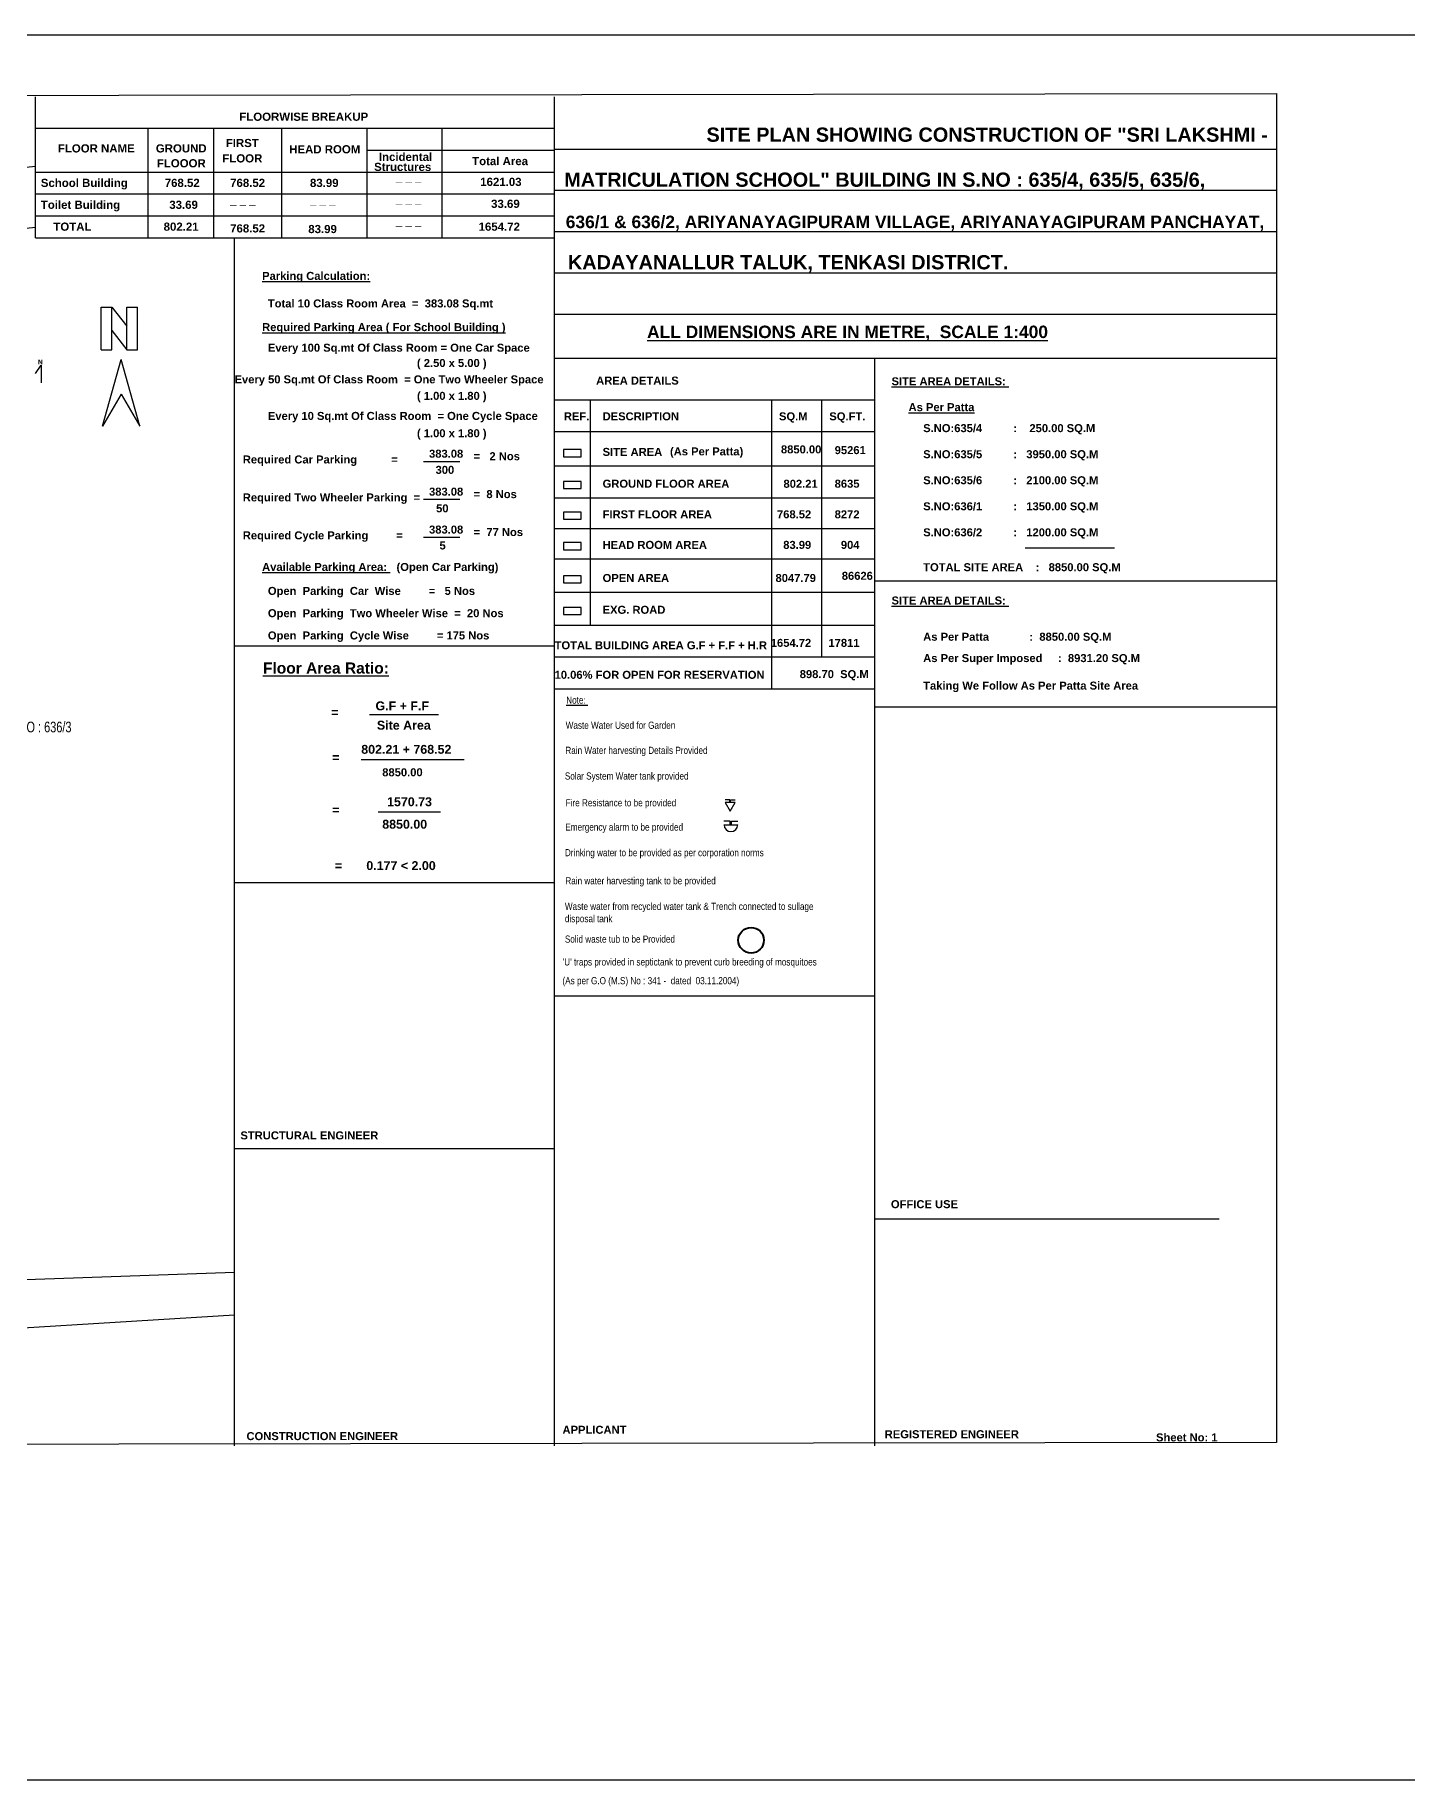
# Model space of a CAD drawing. Header units: metres. Extents: x 0 to 602, y 0 to 196.
# Drawn here: x 135.1 to 289.5, y 0 to 196.3 of the extents above; entities that cross this region are included whole.
import ezdxf
from ezdxf.enums import TextEntityAlignment as Align

# ---------------------------------------------------------------- set-up
doc = ezdxf.new("R2010")
doc.units = ezdxf.units.M
doc.header["$MEASUREMENT"] = 0
doc.layers.add('NORTH_DIRECTION', color=7, linetype='Continuous')
doc.styles.add('.5', font='GILC____.TTF', dxfattribs={"height": 0.5})
doc.styles.add('Ar Bold', font='arialbd.ttf')
doc.styles.get("Standard").update_dxf_attribs({"font": 'swissc.ttf', "height": 0.23})
doc.styles.add('style BOLD', font='arialbd.ttf')

# ---------------------------------------------------------------- blocks, each defined once
blk = doc.blocks.new('ryhh')
at = {"color": 6}
for p, q in [((4074.26, -741.69), (4073.72, -741.69)), ((4074.26, -742), (4074.26, -741.69)), ((4074.31, -742), (4074.31, -741.69)), ((4074.31, -741.69), (4074.85, -741.69)), ((4074.28, -744.1), (4073.59, -744.1)), ((4073.59, -744.5), (4075.14, -744.5)), ((4074.28, -744.5), (4074.28, -744.1)), ((4074.45, -744.5), (4074.45, -744.1)), ((4074.45, -744.1), (4075.14, -744.1))]:
    blk.add_line(p, q, dxfattribs=at)
blk.add_lwpolyline([(4074.29, -742.98), (4074.85, -742), (4073.72, -742)], close=True, dxfattribs=at)
at = {"color": 6, "lineweight": 40}
blk.add_circle((4076.64, -757.49), 1.44, dxfattribs=at)
at = {"color": 6}
blk.add_arc((4074.37, -744.5), 0.775, 180, 0, dxfattribs=at)
for s, p in [('%%uNote: ', (4055.85, -730.88)), ('Waste Water Used for Garden', (4055.79, -733.71)), ('Rain Water harvesting Details Provided', (4055.75, -736.53)), ('Solar System Water tank provided', (4055.7, -739.42)), ('Fire Resistance to be provided', (4055.79, -742.43)), ('Emergency alarm to be provided', (4055.75, -745.16)), ('Drinking water to be provided as per corporation norms', (4055.7, -748.04)), ('Rain water harvesting tank to be provided', (4055.75, -751.2)), ('Waste water from recycled water tank & Trench connected to sullage ', (4055.7, -754.08)), ('disposal tank', (4055.7, -755.46)), ('Solid waste tub to be Provided', (4055.7, -757.76)), ("'U' traps provided in septictank to prevent curb breeding of mosquitoes", (4055.45, -760.33)), ('(As per G.O (M.S) No : 341 -  dated  03.11.2004)', (4055.43, -762.44))]:
    blk.add_text(s, height=0.8).set_placement(p)
blk = doc.blocks.new('north')
at = {"color": 3}
for p, q in [((-0.68, -0.36), (-0.68, 1.24)), ((-0.68, 1.24), (-0.28, 1.24)), ((-0.28, -0.36), (-0.28, 1.24)), ((-0.28, 1.24), (0.28, 0.52)), ((0.28, -0.36), (0.28, 1.24)), ((0.28, 1.24), (0.68, 1.24)), ((0.68, -0.36), (0.68, 1.24)), ((-0.28, 0.36), (0.28, -0.36)), ((-0.68, -0.36), (-0.28, -0.36)), ((0.28, -0.36), (0.68, -0.36))]:
    blk.add_line(p, q, dxfattribs=at)
at = {"color": 1}
for p, q in [((-0.627, -3.229), (0.073, -0.723)), ((0.773, -3.229), (0.073, -0.723)), ((0.073, -2.023), (-0.627, -3.229)), ((0.073, -2.023), (0.773, -3.229))]:
    blk.add_line(p, q, dxfattribs=at)

msp = doc.modelspace()

# ---------------------------------------------------------------- linework, layer by layer
at = {"color": 5}
for p, q in [((135.202, 173.48), (135.202, 189.315)), ((193.592, 37.601), (193.592, 189.315)), ((135.202, 185.801), (193.592, 185.801)), ((135.202, 173.48), (193.592, 173.48)), ((157.592, 37.601), (157.592, 173.48)), ((193.592, 159.948), (274.798, 159.948)), ((229.593, 37.601), (229.593, 159.948)), ((229.592, 134.88), (274.798, 134.88)), ((193.592, 122.754), (229.592, 122.754)), ((229.592, 120.739), (274.798, 120.739)), ((157.592, 100.959), (193.592, 100.959)), ((193.592, 88.216), (229.592, 88.216)), ((229.592, 63.137), (268.342, 63.137))]:
    msp.add_line(p, q, dxfattribs=at)
for p, q in [((147.86, 185.801), (147.86, 173.48)), ((155.244, 185.801), (155.244, 173.48)), ((162.871, 185.801), (162.871, 173.48)), ((172.484, 185.801), (172.484, 173.48)), ((180.911, 185.801), (180.911, 173.48)), ((172.484, 183.337), (193.592, 183.337)), ((135.202, 180.873), (193.592, 180.873)), ((135.202, 178.408), (193.592, 178.408)), ((135.202, 175.944), (193.592, 175.944)), ((196.592, 149.653), (194.592, 149.653)), ((194.592, 149.653), (194.592, 148.853)), ((196.592, 148.853), (196.592, 149.653)), ((178.862, 148.332), (182.939, 148.332)), ((194.592, 148.853), (196.592, 148.853)), ((196.592, 146.073), (194.592, 146.073)), ((194.592, 146.073), (194.592, 145.273)), ((194.592, 145.273), (196.592, 145.273)), ((196.592, 145.273), (196.592, 146.073)), ((178.862, 144.065), (182.939, 144.065)), ((193.592, 144.234), (229.592, 144.234)), ((196.592, 142.633), (194.592, 142.633)), ((194.592, 142.633), (194.592, 141.833)), ((194.592, 141.833), (196.592, 141.833)), ((196.592, 141.833), (196.592, 142.633)), ((178.862, 139.798), (182.939, 139.798)), ((196.592, 139.194), (194.592, 139.194)), ((194.592, 139.194), (194.592, 138.394)), ((194.592, 138.394), (196.592, 138.394)), ((196.592, 138.394), (196.592, 139.194)), ((196.592, 135.473), (194.592, 135.473)), ((194.592, 135.473), (194.592, 134.673)), ((196.592, 134.673), (196.592, 135.473)), ((194.592, 134.673), (196.592, 134.673)), ((196.592, 131.893), (194.592, 131.893)), ((194.592, 131.893), (194.592, 131.093)), ((196.592, 131.093), (196.592, 131.893)), ((194.592, 131.093), (196.592, 131.093)), ((172.784, 119.861), (180.535, 119.861)), ((171.834, 114.788), (183.43, 114.788)), ((173.753, 108.892), (180.743, 108.892)), ((193.592, 70.987), (157.592, 70.987))]:
    msp.add_line(p, q)
at = {"color": 6}
for p, q in [((193.592, 183.458), (274.798, 183.458)), ((193.592, 178.818), (274.798, 178.818)), ((193.592, 174.179), (274.798, 174.179)), ((193.592, 169.539), (274.798, 169.539)), ((193.592, 164.9), (274.798, 164.9)), ((197.592, 155.25), (197.592, 151.675)), ((217.979, 155.25), (217.979, 147.814)), ((223.592, 155.25), (223.592, 147.814)), ((193.592, 151.675), (229.592, 151.675)), ((197.592, 151.675), (197.592, 147.814)), ((193.592, 147.814), (229.592, 147.814)), ((193.592, 147.814), (229.592, 147.814)), ((197.592, 147.814), (197.592, 144.234)), ((217.979, 147.814), (217.979, 144.234)), ((223.592, 147.814), (223.592, 144.234)), ((193.592, 144.234), (229.592, 144.234)), ((197.592, 144.234), (197.592, 129.914)), ((217.979, 144.234), (217.979, 122.754)), ((223.592, 144.234), (223.592, 126.334)), ((193.592, 140.794), (229.592, 140.794)), ((193.592, 137.355), (229.592, 137.355)), ((193.592, 133.635), (229.592, 133.635)), ((193.592, 129.914), (229.592, 129.914)), ((193.592, 126.334), (229.592, 126.334))]:
    msp.add_line(p, q, dxfattribs=at)
at = {"color": 3}
msp.add_line((193.592, 155.25), (229.592, 155.25), dxfattribs=at)
at = {"linetype": 'Continuous', "ltscale": 0.1}
msp.add_line((246.528, 138.623), (256.566, 138.623), dxfattribs=at)
at = {"color": 5, "ltscale": 1.5}
msp.add_line((157.592, 127.584), (193.592, 127.584), dxfattribs=at)
at = {"color": 4, "linetype": 'Continuous'}
msp.add_line((129.792, 56.153), (157.592, 57.144), dxfattribs=at)
at = {"linetype": 'Continuous', "lineweight": 30}
msp.add_lwpolyline([(0, 196.3), (482.573, 196.3), (482.573, 0), (0, 0)], close=True, dxfattribs=at)
at = {"color": 5, "linetype": 'Continuous'}
msp.add_lwpolyline([(14.344, 189.315), (274.798, 189.705), (274.798, 37.991), (14.344, 37.601)], close=True, dxfattribs=at)
at = {"color": 1, "linetype": 'Continuous'}
for points in [[(14.344, 168.585), (135.202, 181.539)], [(123.679, 173.423), (135.202, 174.686)]]:
    msp.add_lwpolyline(points, dxfattribs=at)
at = {"color": 4, "linetype": 'Continuous'}
msp.add_lwpolyline([(14.344, 55.308), (53.179, 50.068), (80.28, 50.396), (119.743, 50.021), (157.592, 52.343)], dxfattribs=at)
at = {"layer": 'NORTH_DIRECTION', "color": 7, "ltscale": 2}
msp.add_lwpolyline([(135.213, 158.228), (135.863, 159.149), (135.863, 157.175)], dxfattribs=at)

# ---------------------------------------------------------------- block references
at = {"ltscale": 2, "xscale": 3, "yscale": 3, "zscale": 3}
msp.add_blockref('north', (144.628, 161.965), dxfattribs=at)
msp.add_blockref('ryhh', (-3860.951, 851.958))

# ---------------------------------------------------------------- texts
for s, height, style, p in [('FLOORWISE BREAKUP', 0.92, 'Ar Bold', (158.134, 186.636)), ('FIRST', 0.92, 'Ar Bold', (156.609, 183.682)), ('SITE PLAN SHOWING CONSTRUCTION OF "SRI LAKSHMI -', 1.6, 'style BOLD', (210.675, 184.28)), ('FLOOR NAME', 0.92, 'Ar Bold', (137.729, 183.076)), ('GROUND', 0.92, 'Ar Bold', (148.745, 183.076)), ('FLOOR', 0.92, 'Ar Bold', (156.225, 181.954)), ('HEAD ROOM', 0.92, 'Ar Bold', (163.743, 182.974)), ('Incidental', 0.92, 'Ar Bold', (173.828, 182.12)), ('Total Area', 0.92, 'Ar Bold', (184.318, 181.648)), ('FLOOOR', 0.92, 'Ar Bold', (148.858, 181.401)), (' Structures ', 0.92, 'Ar Bold', (172.938, 180.995)), ('  MATRICULATION SCHOOL" BUILDING IN S.NO : 635/4, 635/5, 635/6, ', 1.6, 'style BOLD', (193.43, 179.219)), ('School Building', 0.92, 'Ar Bold', (135.808, 179.199)), ('768.52', 0.92, 'Ar Bold', (149.746, 179.199)), ('768.52', 0.92, 'Ar Bold', (157.102, 179.199)), ('83.99', 0.92, 'Ar Bold', (166.081, 179.193)), ('_ _ _', 0.92, 'Ar Bold', (175.746, 179.829)), ('1621.03', 0.92, 'Ar Bold', (185.23, 179.309)), ('Toilet Building', 0.92, 'Ar Bold', (135.808, 176.735)), ('33.69', 0.92, 'Ar Bold', (150.257, 176.735)), ('_ _ _', 0.92, 'Ar Bold', (157.102, 177.263)), ('_ _ _', 0.92, 'Ar Bold', (166.081, 177.257)), ('_ _ _', 0.92, 'Ar Bold', (175.746, 177.365)), ('33.69', 0.92, 'Ar Bold', (186.453, 176.845)), ('TOTAL', 0.92, 'Ar Bold', (137.22, 174.271)), ('802.21', 0.92, 'Ar Bold', (149.621, 174.271)), ('768.52', 0.92, 'Ar Bold', (157.102, 174.076)), ('83.99', 0.92, 'Ar Bold', (165.887, 174.004)), ('_ _ _', 0.92, 'Ar Bold', (175.746, 174.901)), ('1654.72', 0.92, 'Ar Bold', (185.047, 174.271)), (' 636/1 & 636/2, ARIYANAYAGIPURAM VILLAGE, ARIYANAYAGIPURAM PANCHAYAT,', 1.4, 'style BOLD', (194.302, 174.569)), ('KADAYANALLUR TALUK, TENKASI DISTRICT.', 1.6, 'style BOLD', (195.087, 169.929)), ('%%UParking Calculation:', 0.9, 'style BOLD', (160.696, 168.743)), ('Total 10 Class Room Area  =  383.08 Sq.mt', 0.9, 'style BOLD', (161.345, 165.644)), ('%%URequired Parking Area ( For School Building )', 0.9, 'style BOLD', (160.696, 162.981)), ('%%UALL DIMENSIONS ARE IN METRE,  SCALE 1:400', 1.4, 'style BOLD', (203.988, 162.2)), ('Every 100 Sq.mt Of Class Room = One Car Space', 0.9, 'style BOLD', (161.345, 160.664)), ('( 2.50 x 5.00 )', 0.9, 'style BOLD', (178.112, 158.946)), ('Every 50 Sq.mt Of Class Room  = One Two Wheeler Space', 0.9, 'style BOLD', (157.592, 157.107)), ('AREA DETAILS ', 0.9, 'style BOLD', (198.262, 156.968)), ('%%USITE AREA DETAILS: ', 0.9, 'style BOLD', (231.485, 156.887)), ('( 1.00 x 1.80 )', 0.9, 'style BOLD', (178.112, 155.25)), ('Every 10 Sq.mt Of Class Room  = One Cycle Space', 0.9, 'style BOLD', (161.345, 152.993)), ('REF.', 0.9, 'style BOLD', (194.632, 152.947)), ('DESCRIPTION', 0.9, 'style BOLD', (198.992, 152.947)), ('%%UAs Per Patta', 0.9, 'style BOLD', (233.399, 153.979)), ('( 1.00 x 1.80 )', 0.9, 'style BOLD', (178.112, 151.046)), ('S.NO:635/4          :    250.00 SQ.M ', 0.9, 'style BOLD', (235.045, 151.617)), ('383.08', 0.9, 'style BOLD', (179.471, 148.743)), ('=   2 Nos', 0.9, 'style BOLD', (184.485, 148.463)), ('SITE AREA', 0.9, 'style BOLD', (198.992, 148.947)), ('(As Per Patta)', 0.9, 'style BOLD', (206.569, 149.003)), ('S.NO:635/5          :   3950.00 SQ.M ', 0.9, 'style BOLD', (235.045, 148.687)), ('Required Car Parking           =', 0.9, 'style BOLD', (158.525, 148.095)), ('300', 0.9, 'style BOLD', (180.204, 146.925)), ('383.08', 0.9, 'style BOLD', (179.471, 144.476)), ('GROUND FLOOR AREA', 0.9, 'style BOLD', (198.992, 145.367)), ('S.NO:635/6          :   2100.00 SQ.M ', 0.9, 'style BOLD', (235.045, 145.757)), ('Required Two Wheeler Parking  =', 0.9, 'style BOLD', (158.525, 143.827)), ('50', 0.9, 'style BOLD', (180.263, 142.597)), ('=  8 Nos', 0.9, 'style BOLD', (184.485, 144.195)), ('S.NO:636/1          :   1350.00 SQ.M ', 0.9, 'style BOLD', (235.045, 142.827)), ('FIRST FLOOR AREA', 0.9, 'style BOLD', (198.992, 141.927)), ('Required Cycle Parking         =', 0.9, 'style BOLD', (158.525, 139.56)), ('383.08', 0.9, 'style BOLD', (179.471, 140.209)), ('=  77 Nos', 0.9, 'style BOLD', (184.485, 139.928)), ('HEAD ROOM AREA', 0.9, 'style BOLD', (198.992, 138.488)), ('S.NO:636/2          :   1200.00 SQ.M ', 0.9, 'style BOLD', (235.045, 139.898)), ('5', 0.9, 'style BOLD', (180.645, 138.421)), ('%%UAvailable Parking Area: ', 0.9, 'style BOLD', (160.696, 136.008)), ('(Open Car Parking)', 0.9, 'style BOLD', (175.816, 136.005)), ('OPEN AREA', 0.9, 'style BOLD', (198.992, 134.767)), ('TOTAL SITE AREA    :   8850.00 SQ.M ', 0.9, 'style BOLD', (235.045, 135.977)), ('Open  Parking  Car  Wise         =   5 Nos  ', 0.9, 'style BOLD', (161.345, 133.31)), ('Open  Parking  Two Wheeler Wise  =  20 Nos  ', 0.9, 'style BOLD', (161.345, 130.805)), ('EXG. ROAD', 0.9, 'style BOLD', (198.992, 131.187)), ('%%USITE AREA DETAILS: ', 0.9, 'style BOLD', (231.485, 132.231)), ('Open  Parking  Cycle Wise         = 175 Nos  ', 0.9, 'style BOLD', (161.345, 128.301)), ('TOTAL BUILDING AREA G.F + F.F + H.R ', 0.9, 'style BOLD', (193.592, 127.193)), ('As Per Patta             :  8850.00 SQ.M ', 0.9, 'style BOLD', (235.045, 128.152)), ('%%UFloor Area Ratio:', 1.25, 'Ar Bold', (160.791, 124.46)), ('As Per Super Imposed     :  8931.20 SQ.M ', 0.9, 'style BOLD', (235.045, 125.753)), ('10.06%%% FOR OPEN FOR RESERVATION', 0.9, 'style BOLD', (193.592, 123.871)), ('Taking We Follow As Per Patta Site Area', 0.9, 'style BOLD', (235.045, 122.66)), ('=  ', 1, 'Ar Bold', (168.476, 119.604)), ('G.F + F.F ', 1, 'Ar Bold', (173.45, 120.33)), ('S.NO : 636/3', 1.2, '.5', (132.147, 117.853)), ('Site Area', 1, 'Ar Bold', (173.607, 118.155)), ('802.21 + 768.52', 1, 'Ar Bold', (171.847, 115.439)), ('=  ', 1, 'Ar Bold', (168.567, 114.53)), ('8850.00', 0.9, 'style BOLD', (174.206, 112.911)), ('1570.73', 1, 'Ar Bold', (174.752, 109.543)), ('=  ', 1, 'Ar Bold', (168.567, 108.634)), ('8850.00', 1, 'Ar Bold', (174.206, 107.015)), ('=       0.177 < 2.00', 1, 'Ar Bold', (168.883, 102.361)), ('STRUCTURAL ENGINEER', 0.9, 'style BOLD', (158.256, 72.065)), ('OFFICE USE', 0.9, 'style BOLD', (231.419, 64.33)), ('APPLICANT', 0.9, 'style BOLD', (194.481, 38.954)), ('REGISTERED ENGINEER', 0.9, 'style BOLD', (230.718, 38.456)), ('CONSTRUCTION ENGINEER', 0.9, 'style BOLD', (158.941, 38.239)), ('Sheet No: 1', 0.9, 'style BOLD', (261.233, 38.097))]:
    msp.add_text(s, height=height, dxfattribs=dict(style=style)).set_placement(p)
at = {"style": 'style BOLD'}
for s, p in [('SQ.M', (222.043, 152.947)), ('SQ.FT.', (228.536, 152.947)), ('8850.00', (223.592, 149.228)), ('95261', (228.588, 149.143)), ('802.21', (223.179, 145.359)), ('8635', (227.885, 145.367)), ('768.52', (222.451, 141.927)), ('8272', (227.885, 141.927)), ('83.99', (222.451, 138.488)), ('904', (227.885, 138.488)), ('8047.79', (222.982, 134.767)), ('86626', (229.387, 135.007)), ('1654.72', (222.451, 127.467)), ('17811', (227.885, 127.467)), ('898.70  SQ.M', (228.918, 123.95))]:
    msp.add_text(s, height=0.9, dxfattribs=at).set_placement(p, align=Align.RIGHT)
at = {"layer": 'NORTH_DIRECTION', "color": 7, "ltscale": 0.25, "insert": (135.498, 159.238), "char_height": 0.52152, "width": 0.49544, "attachment_point": 3, "rotation": 179.99999}
msp.add_mtext('{\\fArial|b1|i0|c0|p34;N}', dxfattribs=at)

doc.saveas('drawing.dxf')
